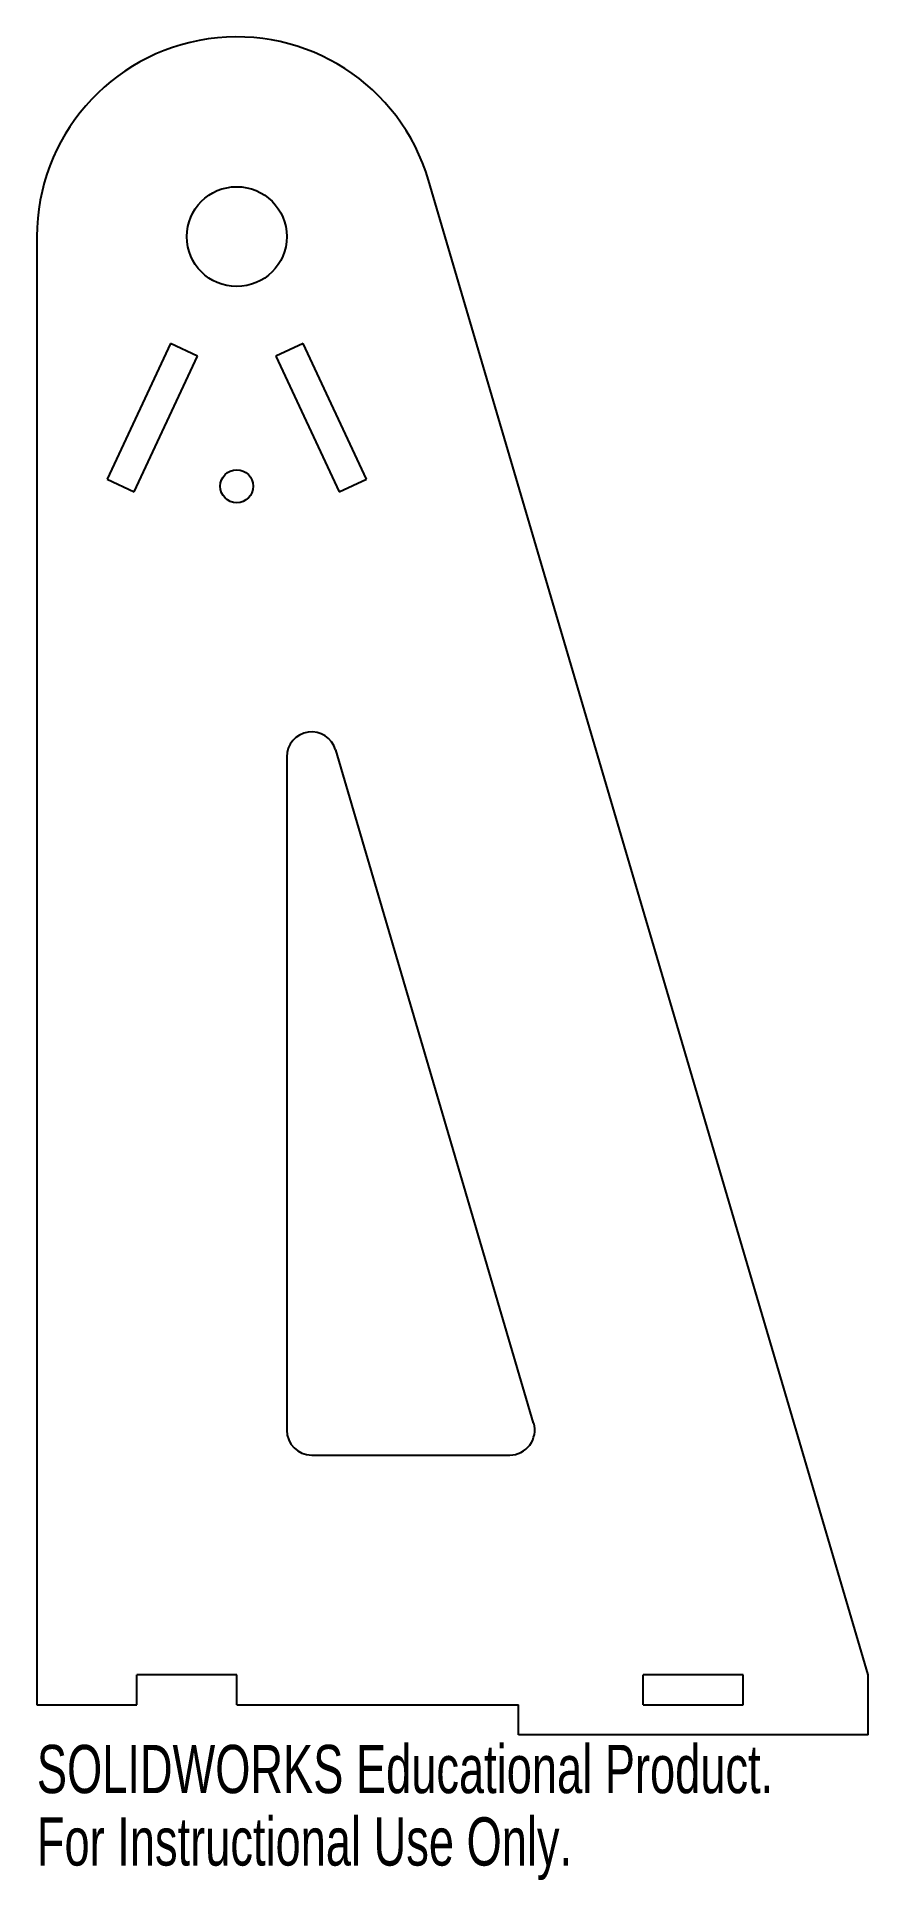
# Model space of a CAD drawing. Header units: millimetres. Extents: x -20 to 63, y -165 to 20.
import ezdxf

# ---------------------------------------------------------------- set-up
doc = ezdxf.new("R2010")
doc.units = ezdxf.units.MM
doc.styles.add('SLDTEXTSTYLE0', font='TXT', dxfattribs={"width": 0.7})

msp = doc.modelspace()

# ---------------------------------------------------------------- linework, layer by layer
at = {"color": 7, "linetype": 'Continuous', "lineweight": 25}
for p, q in [((63.18, -144), (19.19, 5.64)), ((-20, 0), (-20, -147)), ((-6.64, -10.69), (-12.98, -24.29)), ((-3.92, -11.96), (-6.64, -10.69)), ((6.64, -10.69), (3.92, -11.96)), ((12.98, -24.29), (6.64, -10.69)), ((-10.26, -25.56), (-3.92, -11.96)), ((3.92, -11.96), (10.26, -25.56)), ((-12.98, -24.29), (-10.26, -25.56)), ((10.26, -25.56), (12.98, -24.29)), ((29.71, -118.79), (9.9, -51.4)), ((5, -52.1), (5, -119.5)), ((7.5, -122), (27.32, -122)), ((-10, -147), (-10, -144)), ((0, -144), (-10, -144)), ((0, -147), (0, -144)), ((40.68, -147), (40.68, -144)), ((50.68, -144), (40.68, -144)), ((50.68, -147), (50.68, -144)), ((63.18, -150), (63.18, -144)), ((-20, -147), (-10, -147)), ((0, -147), (28.18, -147)), ((28.18, -150), (28.18, -147)), ((40.68, -147), (50.68, -147)), ((63.18, -150), (28.18, -150))]:
    msp.add_line(p, q, dxfattribs=at)
for centre, radius in [((0, 0), 5), ((0, -25), 1.65)]:
    msp.add_circle(centre, radius, dxfattribs=at)
for centre, radius, start, end in [((0, 0), 20, 16.3831, 180), ((7.5, -52.1), 2.5, 16.3831, 180), ((7.5, -119.5), 2.5, 180, 270), ((27.32, -119.5), 2.5, 270, 16.3831)]:
    msp.add_arc(centre, radius, start, end, dxfattribs=at)

# ---------------------------------------------------------------- texts
at = {"color": 7, "linetype": 'Continuous', "char_height": 4.8336, "attachment_point": 1, "style": 'SLDTEXTSTYLE0'}
for s, insert in [('SOLIDWORKS Educational Product.', (-20, -151.02)), ('For Instructional Use Only.', (-20, -158.27))]:
    msp.add_mtext(s, dxfattribs=dict(at, insert=insert))

doc.saveas('drawing.dxf')
